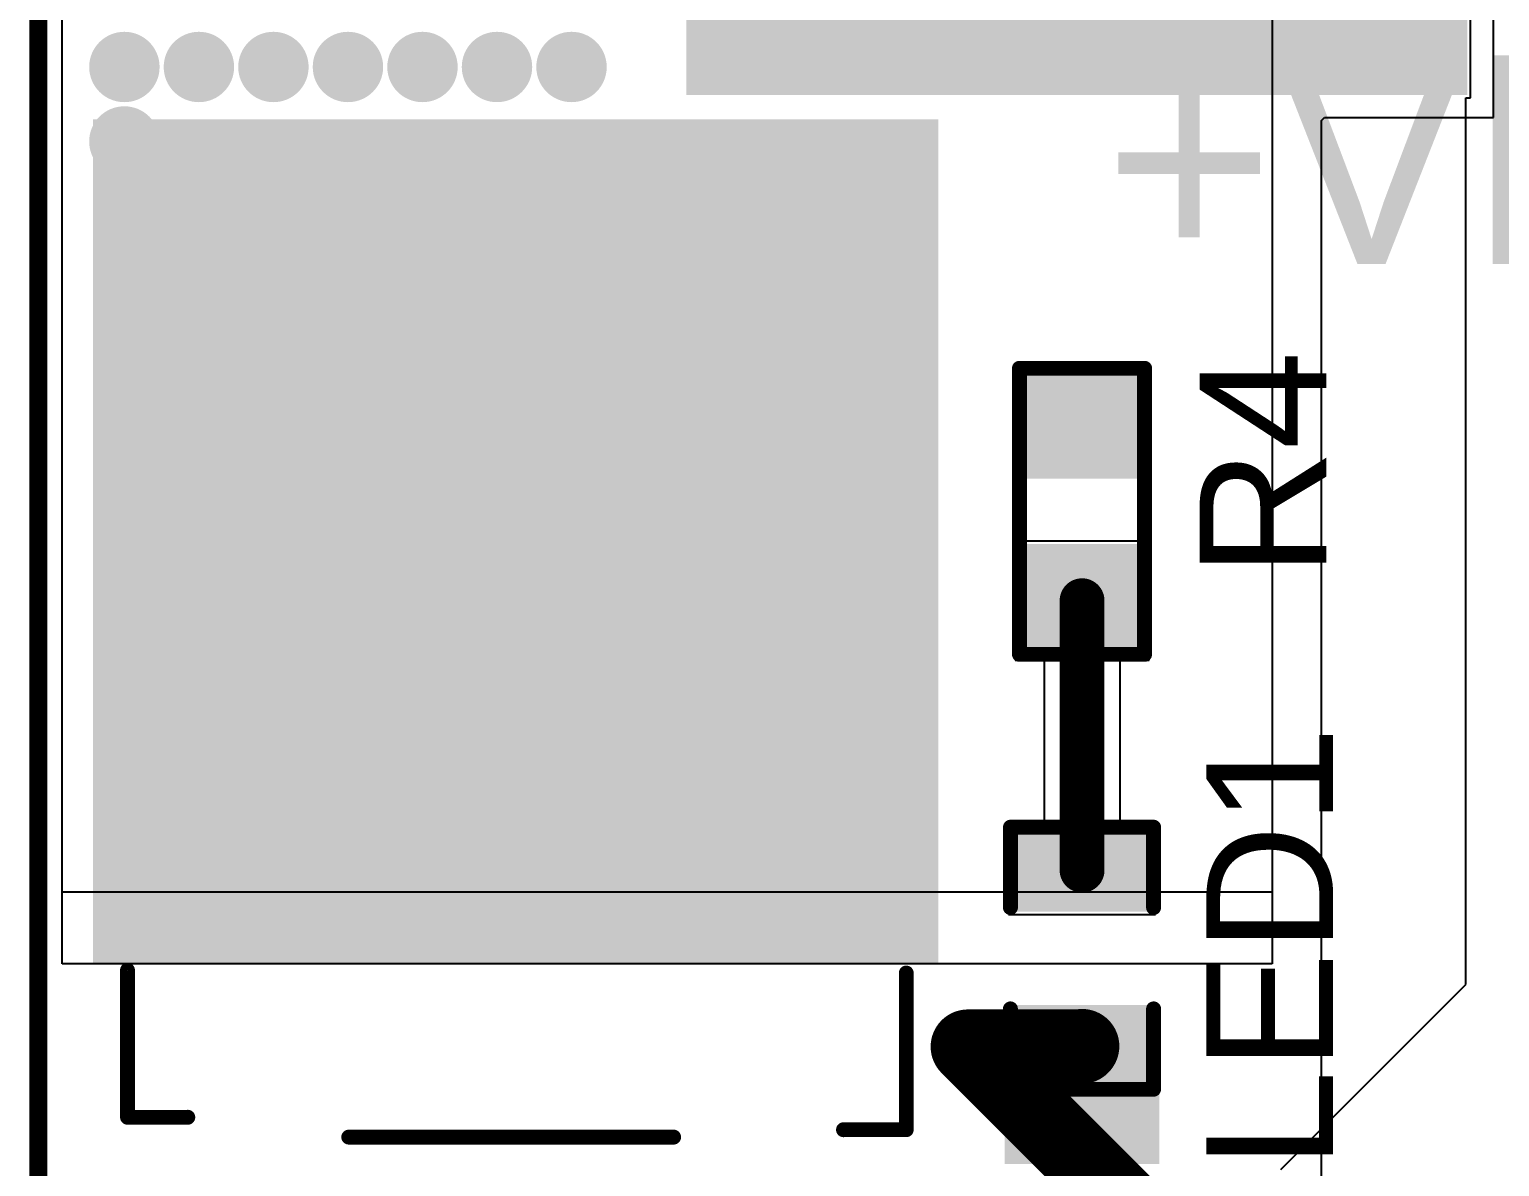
# Model space of a CAD drawing. Header units: millimetres. Extents: x -3 to 5381, y -54 to 5355.
# Drawn here: x -3.07 to 9.46, y -12.99 to -3.29 of the extents above; entities that cross this region are included whole.
import ezdxf

# ---------------------------------------------------------------- set-up
doc = ezdxf.new("R2010")
doc.units = ezdxf.units.MM
for name, color, linetype in [('BottomLayer', 5, 'Continuous'), ('BottomSolder', 6, 'Continuous'), ('Mechanical2', 216, 'Continuous'), ('MultiLayer', 9, 'Continuous'), ('PadHoleLayer', 156, 'Continuous'), ('TopLayer', 1, 'Continuous'), ('TopOverlay', 2, 'Continuous'), ('TopPaste', 8, 'Continuous'), ('TopSolder', 216, 'Continuous'), ('ViaHoleLayer', 16, 'Continuous')]:
    doc.layers.add(name, color=color, linetype=linetype)
doc.styles.add('Arial', font='', dxfattribs={"height": 0.2})
doc.styles.get('Arial').set_extended_font_data('Arial')

# ---------------------------------------------------------------- blocks, each defined once
blk = doc.blocks.new('RES_0603_8')
at = {"layer": 'TopLayer'}
for points in [[(-0.381, 0.4445), (-0.381, -0.4445), (-1.143, -0.4445), (-1.143, 0.4445)], [(1.143, 0.4445), (1.143, -0.4445), (0.381, -0.4445), (0.381, 0.4445)]]:
    blk.add_hatch(color=1, dxfattribs=at).paths.add_polyline_path(points)
at = {"layer": 'TopPaste'}
for points in [[(-0.381, 0.4445), (-0.381, -0.4445), (-1.143, -0.4445), (-1.143, 0.4445)], [(1.143, 0.4445), (1.143, -0.4445), (0.381, -0.4445), (0.381, 0.4445)]]:
    blk.add_hatch(color=8, dxfattribs=at).paths.add_polyline_path(points)
at = {"layer": 'TopSolder'}
for points in [[(-0.2794, 0.5461), (-0.2794, -0.5461), (-1.2446, -0.5461), (-1.2446, 0.5461)], [(1.2446, 0.5461), (1.2446, -0.5461), (0.2794, -0.5461), (0.2794, 0.5461)]]:
    blk.add_hatch(color=216, dxfattribs=at).paths.add_polyline_path(points)
at = {"layer": 'TopOverlay', "const_width": 0.127}
for points in [[(-1.2192, 0.5334), (-1.2192, -0.5334)], [(-1.2192, 0.5334), (1.2192, 0.5334)], [(1.2192, 0.5334), (1.2192, -0.5334)], [(-1.2192, -0.5334), (1.2192, -0.5334)]]:
    blk.add_lwpolyline(points, dxfattribs=at)
at = {"layer": 'TopOverlay', "const_width": 0.0635}
for points in [[(-1.25095, 0.5334, 1), (-1.18745, 0.5334, 1)], [(-1.25095, 0.5334, 1), (-1.18745, 0.5334, 1)], [(1.18745, 0.5334, 1), (1.25095, 0.5334, 1)], [(1.18745, 0.5334, 1), (1.25095, 0.5334, 1)], [(-1.25095, -0.5334, 1), (-1.18745, -0.5334, 1)], [(-1.25095, -0.5334, 1), (-1.18745, -0.5334, 1)], [(1.18745, -0.5334, 1), (1.25095, -0.5334, 1)], [(1.18745, -0.5334, 1), (1.25095, -0.5334, 1)]]:
    blk.add_lwpolyline(points, format="xyb", close=True, dxfattribs=at)
blk = doc.blocks.new('TO_252_2L_29')
at = {"layer": 'TopLayer'}
blk.add_hatch(color=1, dxfattribs=at).paths.add_polyline_path([(-3.5, 6.95), (3.5, 6.95), (3.5, -0.05), (-3.5, -0.05)])
at = {"layer": 'TopPaste'}
blk.add_hatch(color=8, dxfattribs=at).paths.add_polyline_path([(-3.5, 6.95), (3.5, 6.95), (3.5, -0.05), (-3.5, -0.05)])
at = {"layer": 'TopSolder'}
blk.add_hatch(color=216, dxfattribs=at).paths.add_polyline_path([(-3.602, 7.052), (3.602, 7.052), (3.602, -0.152), (-3.602, -0.152)])
at = {"layer": 'TopOverlay', "const_width": 0.127}
for points in [[(-3.308, -1.457), (-3.308, -0.203)], [(3.329, -1.563), (3.329, -0.227)], [(-3.308, -1.457), (-2.794, -1.457)], [(2.794, -1.563), (3.329, -1.563)], [(-1.422, -1.626), (1.346, -1.626)]]:
    blk.add_lwpolyline(points, dxfattribs=at)
at = {"layer": 'TopOverlay', "const_width": 0.0635}
for points in [[(-3.339, -0.203, 1), (-3.276, -0.203, 1)], [(3.297, -0.227, 1), (3.36, -0.227, 1)], [(-3.339, -1.457, 1), (-3.276, -1.457, 1)], [(-3.339, -1.457, 1), (-3.276, -1.457, 1)], [(-2.826, -1.457, 1), (-2.762, -1.457, 1)], [(2.762, -1.563, 1), (2.826, -1.563, 1)], [(3.297, -1.563, 1), (3.36, -1.563, 1)], [(3.297, -1.563, 1), (3.36, -1.563, 1)], [(-1.454, -1.626, 1), (-1.391, -1.626, 1)], [(1.314, -1.626, 1), (1.378, -1.626, 1)]]:
    blk.add_lwpolyline(points, format="xyb", close=True, dxfattribs=at)
blk = doc.blocks.new('6_5MM_THTPAD_40')
at = {"layer": 'BottomLayer'}
blk.add_hatch(color=5, dxfattribs=at).paths.add_polyline_path([(-8.298688, 3.748532), (-1.847088, 3.748532), (-1.847088, -2.703068), (-8.298688, -2.703068)])
at = {"layer": 'BottomSolder'}
blk.add_hatch(color=6, dxfattribs=at).paths.add_polyline_path([(-8.400288, 3.850132), (-1.745488, 3.850132), (-1.745488, -2.804668), (-8.400288, -2.804668)])
at = {"layer": 'MultiLayer'}
blk.add_hatch(color=9, dxfattribs=at).paths.add_polyline_path([(-8.298688, 3.748532), (-1.847088, 3.748532), (-1.847088, -2.703068), (-8.298688, -2.703068)])
at = {"layer": 'PadHoleLayer'}
h = blk.add_hatch(color=156, dxfattribs=at)
edge = h.paths.add_edge_path()
edge.add_arc((-5.072888, 0.522732), 1.000001, 0, 360)
at = {"layer": 'TopLayer'}
blk.add_hatch(color=1, dxfattribs=at).paths.add_polyline_path([(-8.298688, 3.748532), (-1.847088, 3.748532), (-1.847088, -2.703068), (-8.298688, -2.703068)])
at = {"layer": 'TopSolder'}
blk.add_hatch(color=216, dxfattribs=at).paths.add_polyline_path([(-8.400288, 3.850132), (-1.745488, 3.850132), (-1.745488, -2.804668), (-8.400288, -2.804668)])
blk = doc.blocks.new('LED_0603_44')
at = {"layer": 'TopLayer'}
for points in [[(-1, 0.5), (-0.5, 0.5), (-0.5, -0.5), (-1, -0.5)], [(0.5, 0.5), (1, 0.5), (1, -0.5), (0.5, -0.5)]]:
    blk.add_hatch(color=1, dxfattribs=at).paths.add_polyline_path(points)
at = {"layer": 'TopOverlay'}
blk.add_hatch(color=2, dxfattribs=at).paths.add_polyline_path([(1.118, -0.66), (1.753, -0.66), (1.753, 0.66), (1.118, 0.66)])
at = {"layer": 'TopPaste'}
for points in [[(-1, 0.5), (-0.5, 0.5), (-0.5, -0.5), (-1, -0.5)], [(0.5, 0.5), (1, 0.5), (1, -0.5), (0.5, -0.5)]]:
    blk.add_hatch(color=8, dxfattribs=at).paths.add_polyline_path(points)
at = {"layer": 'TopSolder'}
for points in [[(-1.102, 0.602), (-0.398, 0.602), (-0.398, -0.602), (-1.102, -0.602)], [(0.398, 0.602), (1.102, 0.602), (1.102, -0.602), (0.398, -0.602)]]:
    blk.add_hatch(color=216, dxfattribs=at).paths.add_polyline_path(points)
at = {"layer": 'TopOverlay', "const_width": 0.127}
for points in [[(-1.118, -0.61), (-1.118, 0.61)], [(-0.432, 0.61), (-1.118, 0.61)], [(1.118, 0.61), (0.432, 0.61)], [(1.118, -0.61), (1.118, 0.61)], [(-0.432, -0.61), (-1.118, -0.61)], [(1.118, -0.61), (0.432, -0.61)]]:
    blk.add_lwpolyline(points, dxfattribs=at)
at = {"layer": 'TopOverlay', "const_width": 0.0635}
for points in [[(-1.149, 0.61, 1), (-1.086, 0.61, 1)], [(-1.149, 0.61, 1), (-1.086, 0.61, 1)], [(-0.464, 0.61, 1), (-0.4, 0.61, 1)], [(0.4, 0.61, 1), (0.464, 0.61, 1)], [(1.086, 0.61, 1), (1.149, 0.61, 1)], [(1.086, 0.61, 1), (1.149, 0.61, 1)], [(-1.149, -0.61, 1), (-1.086, -0.61, 1)], [(-1.149, -0.61, 1), (-1.086, -0.61, 1)], [(-0.464, -0.61, 1), (-0.4, -0.61, 1)], [(0.4, -0.61, 1), (0.464, -0.61, 1)], [(1.086, -0.61, 1), (1.149, -0.61, 1)], [(1.086, -0.61, 1), (1.149, -0.61, 1)]]:
    blk.add_lwpolyline(points, format="xyb", close=True, dxfattribs=at)

msp = doc.modelspace()

# ---------------------------------------------------------------- hatches: boundary and pattern name
at = {"layer": 'BottomLayer'}
h = msp.add_hatch(color=5, dxfattribs=at)
edge = h.paths.add_edge_path()
edge.add_arc((-2.26, -3.611), 0.3, 0, 360)
h = msp.add_hatch(color=5, dxfattribs=at)
edge = h.paths.add_edge_path()
edge.add_arc((-1.625, -3.611), 0.3, 0, 360)
h = msp.add_hatch(color=5, dxfattribs=at)
edge = h.paths.add_edge_path()
edge.add_arc((-0.99, -3.611), 0.3, 0, 360)
h = msp.add_hatch(color=5, dxfattribs=at)
edge = h.paths.add_edge_path()
edge.add_arc((-0.355, -3.611), 0.3, 0, 360)
h = msp.add_hatch(color=5, dxfattribs=at)
edge = h.paths.add_edge_path()
edge.add_arc((0.28, -3.611), 0.3, 0, 360)
h = msp.add_hatch(color=5, dxfattribs=at)
edge = h.paths.add_edge_path()
edge.add_arc((0.915, -3.611), 0.3, 0, 360)
h = msp.add_hatch(color=5, dxfattribs=at)
edge = h.paths.add_edge_path()
edge.add_arc((1.55, -3.611), 0.3, 0, 360)
h = msp.add_hatch(color=5, dxfattribs=at)
edge = h.paths.add_edge_path()
edge.add_arc((-2.26, -4.246), 0.3, 0, 360)
h = msp.add_hatch(color=5, dxfattribs=at)
edge = h.paths.add_edge_path()
edge.add_arc((4.928, -11.963), 0.3, 0, 360)
at = {"layer": 'TopLayer'}
h = msp.add_hatch(color=1, dxfattribs=at)
edge = h.paths.add_edge_path()
edge.add_arc((-2.26, -3.611), 0.3, 0, 360)
h = msp.add_hatch(color=1, dxfattribs=at)
edge = h.paths.add_edge_path()
edge.add_arc((-1.625, -3.611), 0.3, 0, 360)
h = msp.add_hatch(color=1, dxfattribs=at)
edge = h.paths.add_edge_path()
edge.add_arc((-0.99, -3.611), 0.3, 0, 360)
h = msp.add_hatch(color=1, dxfattribs=at)
edge = h.paths.add_edge_path()
edge.add_arc((-0.355, -3.611), 0.3, 0, 360)
h = msp.add_hatch(color=1, dxfattribs=at)
edge = h.paths.add_edge_path()
edge.add_arc((0.28, -3.611), 0.3, 0, 360)
h = msp.add_hatch(color=1, dxfattribs=at)
edge = h.paths.add_edge_path()
edge.add_arc((0.915, -3.611), 0.3, 0, 360)
h = msp.add_hatch(color=1, dxfattribs=at)
edge = h.paths.add_edge_path()
edge.add_arc((1.55, -3.611), 0.3, 0, 360)
h = msp.add_hatch(color=1, dxfattribs=at)
edge = h.paths.add_edge_path()
edge.add_arc((-2.26, -4.246), 0.3, 0, 360)
h = msp.add_hatch(color=1, dxfattribs=at)
edge = h.paths.add_edge_path()
edge.add_arc((4.928, -11.963), 0.3, 0, 360)
at = {"layer": 'ViaHoleLayer'}
h = msp.add_hatch(color=16, dxfattribs=at)
edge = h.paths.add_edge_path()
edge.add_arc((-2.26, -3.611), 0.15, 0, 360)
h = msp.add_hatch(color=16, dxfattribs=at)
edge = h.paths.add_edge_path()
edge.add_arc((-1.625, -3.611), 0.15, 0, 360)
h = msp.add_hatch(color=16, dxfattribs=at)
edge = h.paths.add_edge_path()
edge.add_arc((-0.99, -3.611), 0.15, 0, 360)
h = msp.add_hatch(color=16, dxfattribs=at)
edge = h.paths.add_edge_path()
edge.add_arc((-0.355, -3.611), 0.15, 0, 360)
h = msp.add_hatch(color=16, dxfattribs=at)
edge = h.paths.add_edge_path()
edge.add_arc((0.28, -3.611), 0.15, 0, 360)
h = msp.add_hatch(color=16, dxfattribs=at)
edge = h.paths.add_edge_path()
edge.add_arc((0.915, -3.611), 0.15, 0, 360)
h = msp.add_hatch(color=16, dxfattribs=at)
edge = h.paths.add_edge_path()
edge.add_arc((1.55, -3.611), 0.15, 0, 360)
h = msp.add_hatch(color=16, dxfattribs=at)
edge = h.paths.add_edge_path()
edge.add_arc((-2.26, -4.246), 0.15, 0, 360)
h = msp.add_hatch(color=16, dxfattribs=at)
edge = h.paths.add_edge_path()
edge.add_arc((4.928, -11.963), 0.15, 0, 360)

# ---------------------------------------------------------------- linework, layer by layer
at = {"layer": 'BottomLayer'}
for p, q in [((7.519, 2.792), (7.519, -10.646)), ((9.209, -3.875), (9.209, 2.792)), ((-2.789, -10.646), (-2.789, -0.13)), ((9.17, -11.433), (9.17, -3.875)), ((9.17, -3.875), (9.209, -3.875)), ((7.519, -10.646), (-2.789, -10.646)), ((7.594, -13.009), (9.17, -11.433))]:
    msp.add_line(p, q, dxfattribs=at)
at = {"layer": 'BottomLayer', "const_width": 0.635}
msp.add_lwpolyline([(4.928, -11.963), (7.296, -14.332)], dxfattribs=at)
at = {"layer": 'BottomLayer', "const_width": 0.318}
msp.add_lwpolyline([(4.769, -11.963, 1), (5.086, -11.963, 1)], format="xyb", close=True, dxfattribs=at)
at = {"layer": 'Mechanical2', "const_width": 0.152}
msp.add_lwpolyline([(-2.993, -23.956), (-2.993, -0.004)], dxfattribs=at)
at = {"layer": 'TopLayer'}
for p, q in [((7.519, 2.792), (7.519, -11.256)), ((9.405, -4.042), (9.405, 2.792)), ((-2.789, -11.256), (-2.789, -0.13)), ((7.941, -4.068), (7.966, -4.042)), ((7.941, -13.262), (7.941, -4.068)), ((7.966, -4.042), (9.405, -4.042)), ((6.472, -7.653), (5.329, -7.653)), ((5.329, -7.653), (5.329, -8.669)), ((6.472, -8.669), (6.472, -7.653)), ((5.329, -8.669), (5.577, -8.669)), ((5.577, -8.669), (5.577, -10.082)), ((6.224, -10.082), (6.224, -8.669)), ((6.224, -8.669), (6.472, -8.669)), ((5.577, -10.082), (5.273, -10.082)), ((5.273, -10.082), (5.273, -10.836)), ((6.527, -10.082), (6.224, -10.082)), ((6.527, -10.836), (6.527, -10.082)), ((5.273, -10.836), (6.527, -10.836)), ((7.519, -11.256), (-2.789, -11.256))]:
    msp.add_line(p, q, dxfattribs=at)
for points, const_width in [([(5.9, -10.459), (5.9, -8.161)], 0.381), ([(4.928, -11.963), (5.896, -11.963)], 0.635), ([(5.896, -11.963), (5.9, -11.959)], 0.635)]:
    msp.add_lwpolyline(points, dxfattribs=dict(at, const_width=const_width))
for points, const_width in [([(5.805, -8.161, 1), (5.996, -8.161, 1)], 0.191), ([(5.805, -10.459, 1), (5.996, -10.459, 1)], 0.191), ([(4.769, -11.963, 1), (5.086, -11.963, 1)], 0.318), ([(5.738, -11.963, 1), (6.055, -11.963, 1)], 0.318), ([(5.738, -11.963, 1), (6.055, -11.963, 1)], 0.318), ([(5.742, -11.959, 1), (6.059, -11.959, 1)], 0.318)]:
    msp.add_lwpolyline(points, format="xyb", close=True, dxfattribs=dict(at, const_width=const_width))

# ---------------------------------------------------------------- block references
for name, p in [('6_5MM_THTPAD_40', (10.929, -1.045)), ('TO_252_2L_29', (1.074, -11.108))]:
    msp.add_blockref(name, p)
for name, p, rotation in [('RES_0603_8', (5.9, -7.399), 90), ('LED_0603_44', (5.9, -11.209), 270)]:
    msp.add_blockref(name, p, dxfattribs=dict(rotation=rotation))

# ---------------------------------------------------------------- texts
at = {"layer": 'TopOverlay', "style": 'Arial'}
for s, height, rotation, p in [('+VE', 1.778, 360, (6.088, -5.29)), ('R4', 1.0795, 90, (7.982, -7.96)), ('LED1', 1.0795, 90, (8.039, -13.004))]:
    msp.add_text(s, height=height, rotation=rotation, dxfattribs=at).set_placement(p)

doc.saveas('drawing.dxf')
